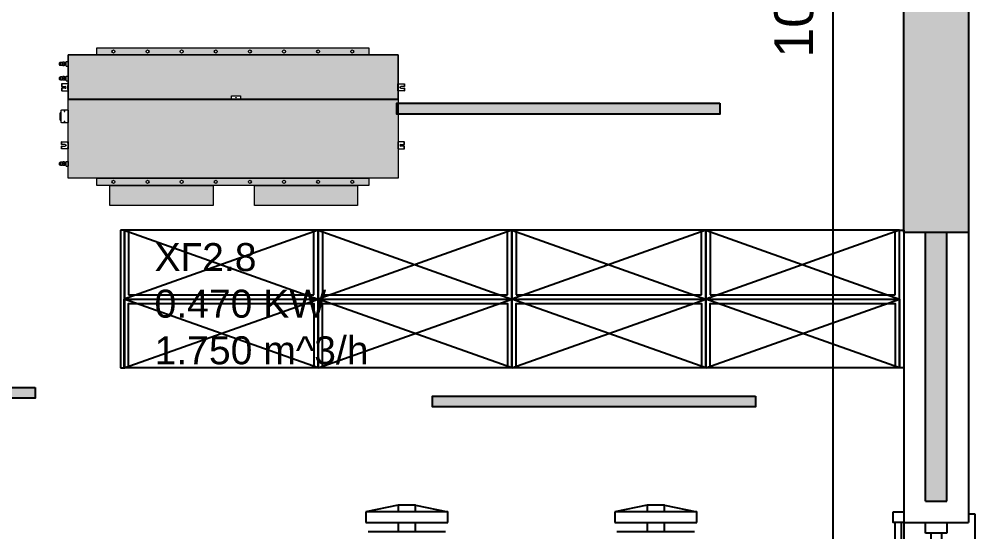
# Model space of a CAD drawing. Header units: metres. Extents: x -11 to 85, y -301 to 135.
# Drawn here: x 43.365 to 47.804, y 36.404 to 38.788 of the extents above; entities that cross this region are included whole.
import ezdxf

# ---------------------------------------------------------------- set-up
doc = ezdxf.new("R2010")
doc.units = ezdxf.units.M
doc.header["$LTSCALE"] = 0.036
doc.header["$PDMODE"] = 2
for name, color, linetype in [('arxitek corofos', 252, 'Continuous'), ('DIMBLK', 252, 'Continuous'), ('Epipla', 252, 'Continuous'), ('hatch color', 252, 'Continuous'), ('HLEK_FL001_SYMBOLS', 230, 'Continuous'), ('Parathira', 252, 'Continuous')]:
    doc.layers.add(name, color=color, linetype=linetype)
doc.layers.add('axel', color=170, linetype='Continuous', lineweight=0)
doc.layers.add('fan klima vrv kanalati', color=170, linetype='Continuous', lineweight=0)
doc.styles.add('COMU-N', font='arial.ttf')
doc.styles.get("Standard").update_dxf_attribs({"font": 'arial.ttf'})
doc.dimstyles.new('CADWDOT', dxfattribs={"dimscale": 0.1, "dimtxt": 1.8, "dimasz": 0.08, "dimexe": 2, "dimexo": 0, "dimgap": 0.09, "dimtad": 0, "dimrnd": 0.001, "dimzin": 0, "dimdsep": 46, "dimtxsty": 'Standard', "dimblk1": 'ARTDIM', "dimblk2": 'ARTDIM', "dimsah": 1, "dimcen": 0.09, "dimdle": 0.05, "dimse1": 1, "dimse2": 1, "dimadec": 0, "dimazin": 0, "dimtfac": 1, "dimtmove": 0, "dimatfit": 3, "dimldrblk": 'ARTDIM', "dimfxl": 2, "dimtvp": 0.9999, "dimtolj": 1, "dimtzin": 0, "dimarcsym": 0})

# ---------------------------------------------------------------- blocks, each defined once
blk = doc.blocks.new('tr.w')
at = {"layer": 'Epipla'}
for p, q in [((90.588, 26.8953), (90.438, 26.8653)), ((90.438, 26.8653), (90.438, 26.8153)), ((90.818, 26.8653), (90.438, 26.8653)), ((90.668, 26.8953), (90.588, 26.8953)), ((90.588, 26.8953), (90.588, 26.8653)), ((90.668, 26.8653), (90.668, 26.8953)), ((90.668, 26.8953), (90.818, 26.8653)), ((90.818, 26.8153), (90.818, 26.8653)), ((91.7437, 26.8953), (91.5937, 26.8653)), ((91.5937, 26.8653), (91.5937, 26.8153)), ((91.9737, 26.8653), (91.5937, 26.8653)), ((91.8237, 26.8953), (91.7437, 26.8953)), ((91.7437, 26.8953), (91.7437, 26.8653)), ((91.8237, 26.8653), (91.8237, 26.8953)), ((91.8237, 26.8953), (91.9737, 26.8653)), ((91.9737, 26.8153), (91.9737, 26.8653)), ((90.438, 26.8153), (90.818, 26.8153)), ((90.588, 26.8153), (90.588, 26.7712)), ((90.668, 26.7712), (90.668, 26.8153)), ((91.5937, 26.8153), (91.9737, 26.8153)), ((91.7437, 26.8153), (91.7437, 26.7712)), ((91.8237, 26.7712), (91.8237, 26.8153)), ((90.808, 26.7712), (90.448, 26.7712)), ((91.9637, 26.7712), (91.6037, 26.7712))]:
    blk.add_line(p, q, dxfattribs=at)
blk = doc.blocks.new('A$C52D13D70')
at = {"layer": 'Parathira'}
for p, q in [((-0.33, 0.04), (-0.33, -2.44)), ((-0.3, 0.04), (-0.33, 0.04)), ((-0.1, 0), (-0.2, 0)), ((-0.2, 0), (-0.2, -0.05)), ((-0.1, -0.05), (-0.1, 0)), ((0, 0), (0, -2.4)), ((-0.2, -0.05), (-0.1, -0.05)), ((-0.175, -0.05), (-0.175, -0.7833)), ((-0.125, -0.05), (-0.125, -0.7833)), ((-0.1, -0.7833), (-0.2, -0.7833)), ((-0.2, -0.7833), (-0.2, -0.8333)), ((-0.1, -0.8333), (-0.1, -0.7833)), ((-0.2, -0.8333), (-0.1, -0.8333)), ((-0.175, -0.8333), (-0.175, -1.5667)), ((-0.125, -0.8333), (-0.125, -1.5667)), ((-0.1, -1.5667), (-0.2, -1.5667)), ((-0.2, -1.5667), (-0.2, -1.6167)), ((-0.1, -1.6167), (-0.1, -1.5667)), ((-0.2, -1.6167), (-0.1, -1.6167)), ((-0.175, -1.6167), (-0.175, -2.35)), ((-0.125, -1.6167), (-0.125, -2.35)), ((-0.1, -2.35), (-0.2, -2.35)), ((-0.2, -2.35), (-0.2, -2.4)), ((-0.1, -2.4), (-0.1, -2.35)), ((-0.33, -2.44), (-0.3, -2.44)), ((-0.2, -2.4), (-0.1, -2.4))]:
    blk.add_line(p, q, dxfattribs=at)
blk = doc.blocks.new('ARTDIM')
at = {"layer": 'DIMBLK'}
for p, q in [((0, -24.9975), (0, 24.9975)), ((-24.9975, 0), (24.9975, 0))]:
    blk.add_line(p, q, dxfattribs=at)
blk.add_circle((0, 0), 8.25, dxfattribs=at)
blk = doc.blocks.new('*D446')
at = {"layer": 'arxitek corofos', "color": 0, "lineweight": -2}
blk.add_line((47.1437, 44.2394), (47.1437, 33.6054), dxfattribs=at)
at = {"layer": 'Defpoints', "color": 0, "transparency": 16777216}
for p in [(46.4004, 44.2474), (46.4004, 33.5974), (47.1437, 33.5974)]:
    blk.add_point(p, dxfattribs=at)
at = {"layer": 'arxitek corofos', "color": 0, "lineweight": -2, "xscale": 0.008, "yscale": 0.008, "zscale": 0.008}
for p, rotation in [((47.1437, 44.2474), 90), ((47.1437, 33.5974), 270)]:
    blk.add_blockref('ARTDIM', p, dxfattribs=dict(at, rotation=rotation))
at = {"layer": 'arxitek corofos', "color": 0, "insert": (46.9637, 38.9224), "char_height": 0.18, "attachment_point": 5, "rotation": 90}
blk.add_mtext('\\A1;10.65', dxfattribs=at)
blk = doc.blocks.new('bib')
at = {"layer": 'Epipla'}
for p, q in [((-0.64, 3.6169), (-0.64, 3.6369)), ((-0.64, 3.6369), (0, 3.6369)), ((-0.64, 2.7169), (-0.32, 3.6169)), ((-0.64, 3.6169), (-0.32, 2.7169)), ((0, 3.6169), (-0.64, 3.6169)), ((-0.32, 3.6169), (-0.64, 3.6169)), ((-0.64, 3.6169), (-0.64, 2.7169)), ((-0.34, 3.5969), (-0.64, 3.5969)), ((-0.34, 2.7369), (-0.34, 3.5969)), ((0, 3.6169), (-0.32, 2.7169)), ((0, 2.7169), (-0.32, 3.6169)), ((-0.32, 2.7169), (-0.32, 3.6169)), ((0, 3.6369), (0, 3.6169)), ((-0.64, 2.7369), (-0.34, 2.7369)), ((-0.64, 1.8169), (-0.32, 2.7169)), ((-0.64, 2.7169), (-0.32, 1.8169)), ((-0.32, 2.7169), (-0.64, 2.7169)), ((-0.64, 2.7169), (-0.64, 1.8169)), ((-0.64, 2.7169), (-0.32, 2.7169)), ((0, 2.7169), (-0.32, 1.8169)), ((0, 1.8169), (-0.32, 2.7169)), ((-0.32, 1.8169), (-0.32, 2.7169)), ((-0.34, 2.6969), (-0.64, 2.6969)), ((-0.34, 1.8369), (-0.34, 2.6969)), ((-0.64, 1.8369), (-0.34, 1.8369)), ((-0.64, 0.9169), (-0.32, 1.8169)), ((-0.64, 1.8169), (-0.32, 0.9169)), ((-0.32, 1.8169), (-0.64, 1.8169)), ((-0.64, 1.8169), (-0.64, 0.9169)), ((-0.64, 1.8169), (-0.32, 1.8169)), ((-0.34, 1.7969), (-0.64, 1.7969)), ((-0.34, 0.9369), (-0.34, 1.7969)), ((0, 1.8169), (-0.32, 0.9169)), ((0, 0.9169), (-0.32, 1.8169)), ((-0.32, 0.9169), (-0.32, 1.8169)), ((-0.64, 0.9369), (-0.34, 0.9369)), ((-0.64, 0.0169), (-0.32, 0.9169)), ((-0.64, 0.9169), (-0.32, 0.0169)), ((-0.32, 0.9169), (-0.64, 0.9169)), ((-0.64, 0.9169), (-0.64, 0.0169)), ((-0.64, 0.9169), (-0.32, 0.9169)), ((-0.34, 0.8969), (-0.64, 0.8969)), ((-0.34, 0.0369), (-0.34, 0.8969)), ((0, 0.9169), (-0.32, 0.0169)), ((0, 0.0169), (-0.32, 0.9169)), ((-0.32, 0.0169), (-0.32, 0.9169)), ((-0.64, 0.0369), (-0.34, 0.0369)), ((0, 0.02), (-0.64, 0.02)), ((-0.64, 0.02), (-0.64, 0)), ((-0.64, 0.0169), (-0.32, 0.0169)), ((-0.64, 0), (0, 0)), ((0, 0), (0, 0.02))]:
    blk.add_line(p, q, dxfattribs=at)
for points in [[(-0.32, 2.7169), (-0.32, 3.6169), (0, 3.6169), (0, 2.7169), (-0.32, 2.7169)], [(0, 2.7369), (-0.3, 2.7369), (-0.3, 3.5969), (0, 3.5969)], [(-0.32, 1.8169), (-0.32, 2.7169), (0, 2.7169), (0, 1.8169), (-0.32, 1.8169)], [(0, 1.8369), (-0.3, 1.8369), (-0.3, 2.6969), (0, 2.6969)], [(-0.32, 0.9169), (-0.32, 1.8169), (0, 1.8169), (0, 0.9169), (-0.32, 0.9169)], [(0, 0.9369), (-0.3, 0.9369), (-0.3, 1.7969), (0, 1.7969)], [(-0.32, 0.0169), (-0.32, 0.9169), (0, 0.9169), (0, 0.0169), (-0.32, 0.0169)], [(0, 0.0369), (-0.3, 0.0369), (-0.3, 0.8969), (0, 0.8969)]]:
    blk.add_lwpolyline(points, dxfattribs=at)
blk = doc.blocks.new('A$C074263FA')
at = {"layer": 'Epipla'}
for p, q in [((0.05, -0.01), (2.45, -0.01)), ((0.05, -0.04), (2.45, -0.04))]:
    blk.add_line(p, q, dxfattribs=at)
for points in [[(0, -0.05), (0, 0), (0.05, 0), (0.05, -0.05)], [(2.5, -0.05), (2.5, 0), (2.45, 0), (2.45, -0.05)]]:
    blk.add_lwpolyline(points, close=True, dxfattribs=at)
blk = doc.blocks.new('lampes fthorismou 150')
at = {"layer": 'hatch color'}
blk.add_hatch(color=181, dxfattribs=at).paths.add_polyline_path([(5.4867, 4.6415), (5.4867, 4.6915), (6.9867, 4.6915), (6.9867, 4.6415)])
at = {"layer": 'HLEK_FL001_SYMBOLS'}
blk.add_lwpolyline([(5.4867, 4.6415), (5.4867, 4.6915), (6.9867, 4.6915), (6.9867, 4.6415)], close=True, dxfattribs=at)
blk = doc.blocks.new('A$C5A126718')
at = {"layer": 'axel'}
for p, q in [((-0.0317, 0.0343), (-0.0317, 0.0321)), ((-0.0301, 0.0343), (-0.0317, 0.0343)), ((-0.0317, 0.0321), (-0.0317, 0.0236)), ((-0.0317, 0.0321), (-0.0301, 0.0321)), ((-0.0317, 0.0236), (-0.0301, 0.0236)), ((-0.0317, 0.0236), (-0.0317, 0.0214)), ((-0.0301, 0.0214), (-0.0317, 0.0214)), ((-0.0301, 0.0129), (-0.0317, 0.0129)), ((-0.0317, 0.0129), (-0.0317, 0.0107)), ((-0.0317, 0.0107), (-0.0301, 0.0107)), ((-0.0317, 0.0107), (-0.0317, 0.0021)), ((-0.0317, 0.0021), (-0.0301, 0.0021)), ((-0.0317, 0.0021), (-0.0317, 0)), ((-0.0301, 0), (-0.0317, 0)), ((-0.0012, 0.0343), (-0.0301, 0.0343)), ((-0.0301, 0.0343), (-0.0301, 0.0321)), ((-0.0301, 0.0321), (-0.0301, 0.0236)), ((-0.0301, 0.0236), (-0.0301, 0.0214)), ((-0.0301, 0.0214), (-0.0131, 0.0214)), ((-0.0301, 0.0129), (-0.0301, 0.0107)), ((-0.0131, 0.0129), (-0.0301, 0.0129)), ((-0.0301, 0.0107), (-0.0301, 0.0021)), ((-0.0301, 0.0021), (-0.0301, 0)), ((-0.0301, 0), (-0.0012, 0)), ((-0.0012, 0.0343), (0, 0.0343)), ((-0.0012, 0.0343), (-0.0012, 0.033)), ((-0.0012, 0.033), (-0.0012, 0.03)), ((-0.0012, 0.03), (-0.0012, 0.0271)), ((-0.0012, 0.0271), (0, 0.0271)), ((-0.0012, 0.027), (-0.0012, 0.0271)), ((-0.0012, 0.0073), (-0.0012, 0.027)), ((-0.0012, 0.0071), (-0.0012, 0.0073)), ((-0.0012, 0.0071), (0, 0.0071)), ((-0.0012, 0.0071), (-0.0012, 0.0043)), ((-0.0012, 0.0043), (-0.0012, 0.0013)), ((-0.0012, 0.0013), (-0.0012, 0)), ((-0.0012, 0), (0, 0)), ((0.0004, 0.0271), (0.0004, 0.0343)), ((0.0004, 0.0271), (0.0004, 0.0343)), ((0.0004, 0.0211), (0.0004, 0.0271)), ((0.0004, 0.0211), (0.0004, 0.0271)), ((0.0004, 0.0207), (0.0004, 0.0211)), ((0.0004, 0.0207), (0.0004, 0.0211)), ((0.0004, 0.0186), (0.0004, 0.0207)), ((0.0004, 0.0186), (0.0004, 0.0207)), ((0.0004, 0.0157), (0.0004, 0.0186)), ((0.0004, 0.0157), (0.0004, 0.0186)), ((0.0004, 0.0136), (0.0004, 0.0157)), ((0.0004, 0.0136), (0.0004, 0.0157)), ((0.0004, 0.0132), (0.0004, 0.0136)), ((0.0004, 0.0132), (0.0004, 0.0136)), ((0.0004, 0.0071), (0.0004, 0.0132)), ((0.0004, 0.0071), (0.0004, 0.0132)), ((0.0004, 0), (0.0004, 0.0071)), ((0.0004, 0), (0.0004, 0.0071))]:
    blk.add_line(p, q, dxfattribs=at)
blk.add_arc((-0.0131, 0.0171), 0.00429, 270, 90, dxfattribs=at)
blk = doc.blocks.new('A$C3A54651E')
at = {"layer": 'axel'}
for p, q in [((0.0091, 0.0228), (0, 0.0228)), ((0, 0.0228), (0, 0)), ((0.0091, 0), (0, 0)), ((0.0091, 0), (0.0091, 0.0228)), ((0.0091, 0.0171), (0.0162, 0.0171)), ((0.0091, 0.0057), (0.0162, 0.0057)), ((0.0162, 0.019), (0.0166, 0.0193)), ((0.0162, 0.0038), (0.0162, 0.019)), ((0.0162, 0.0038), (0.0166, 0.0035)), ((0.0166, 0.0035), (0.0166, 0.0193)), ((0.0166, 0.0193), (0.0184, 0.0193)), ((0.0166, 0.0035), (0.0184, 0.0035)), ((0.0184, 0.02), (0.0184, 0.0199)), ((0.0184, 0.02), (0.0184, 0.02)), ((0.0184, 0.0199), (0.0184, 0.0193)), ((0.0184, 0.0193), (0.0184, 0.0153)), ((0.0184, 0.0153), (0.0184, 0.0067)), ((0.0184, 0.0067), (0.0184, 0.0035)), ((0.0184, 0.0035), (0.0184, 0.0028)), ((0.0184, 0.0028), (0.0184, 0.0028)), ((0.0191, 0.0202), (0.0254, 0.0202)), ((0.0191, 0.0197), (0.0254, 0.0197)), ((0.0191, 0.0109), (0.0254, 0.0109)), ((0.0191, 0.0026), (0.0254, 0.0026)), ((0.0262, 0.0199), (0.0262, 0.02)), ((0.0262, 0.02), (0.0262, 0.02)), ((0.0262, 0.0182), (0.0262, 0.0199)), ((0.0262, 0.0153), (0.0262, 0.0182)), ((0.0262, 0.0182), (0.0284, 0.0182)), ((0.0262, 0.0067), (0.0262, 0.0153)), ((0.0262, 0.0046), (0.0262, 0.0067)), ((0.0262, 0.0028), (0.0262, 0.0046)), ((0.0262, 0.0046), (0.0284, 0.0046)), ((0.0262, 0.0028), (0.0262, 0.0028)), ((0.0284, 0.0193), (0.037, 0.0193)), ((0.0284, 0.0182), (0.0284, 0.0193)), ((0.0284, 0.0046), (0.0284, 0.0182)), ((0.0284, 0.0035), (0.0284, 0.0046)), ((0.0284, 0.0035), (0.037, 0.0035)), ((0.037, 0.0035), (0.037, 0.0193)), ((0.0373, 0.019), (0.037, 0.0193)), ((0.0373, 0.0037), (0.037, 0.0035)), ((0.0373, 0.0182), (0.0373, 0.019)), ((0.0373, 0.0046), (0.0373, 0.0182)), ((0.0373, 0.0182), (0.0403, 0.0182)), ((0.0373, 0.0037), (0.0373, 0.0046)), ((0.0373, 0.0046), (0.0403, 0.0046)), ((0.0403, 0.0046), (0.0403, 0.0182)), ((0.0423, 0.0162), (0.0403, 0.0182)), ((0.0423, 0.0066), (0.0403, 0.0046)), ((0.0423, 0.0066), (0.0423, 0.0162))]:
    blk.add_line(p, q, dxfattribs=at)
for points in [[(0.0191, 0.0202, 0.004311), (0.019, 0.0202, 0.005535), (0.0188, 0.0202, 0.007292), (0.0187, 0.0201, 0.009929), (0.0186, 0.0201), (0.0186, 0.0201, 0.019665), (0.0185, 0.02, 0.032685), (0.0184, 0.02, 0.060642), (0.0184, 0.02), (0.0184, 0.02)], [(0.0184, 0.0199, 0.159929), (0.0184, 0.0199, 0.090191), (0.0184, 0.0199, 0.0462), (0.0184, 0.0199, 0.02623), (0.0185, 0.0198), (0.0186, 0.0198, 0.013719), (0.0187, 0.0198, 0.009481), (0.0188, 0.0198, 0.006867), (0.0189, 0.0197, 0.005151), (0.0191, 0.0197)], [(0.0191, 0.0197, 0.015295), (0.0188, 0.0186, 0.017604), (0.0186, 0.0175), (0.0185, 0.0169, 0.02245), (0.0184, 0.0158), (0.0184, 0.0153)], [(0.0184, 0.0153, 0.023182), (0.0184, 0.0142, 0.022013), (0.0186, 0.0131), (0.0187, 0.0125, 0.017076), (0.0189, 0.0114), (0.0191, 0.0109)], [(0.0191, 0.0109, 0.016103), (0.0188, 0.0098, 0.018613), (0.0186, 0.0088), (0.0185, 0.0083, 0.023826), (0.0184, 0.0072), (0.0184, 0.0067)], [(0.0184, 0.0067, 0.024647), (0.0184, 0.0057, 0.023359), (0.0186, 0.0046), (0.0187, 0.0041, 0.018023), (0.0189, 0.0031), (0.0191, 0.0026)], [(0.0191, 0.0026, -0.004311), (0.019, 0.0026, -0.005535), (0.0188, 0.0026, -0.007292), (0.0187, 0.0027, -0.009929), (0.0186, 0.0027), (0.0186, 0.0027, -0.019665), (0.0185, 0.0027, -0.032685), (0.0184, 0.0028, -0.060642), (0.0184, 0.0028), (0.0184, 0.0028)], [(0.0262, 0.02, 0.102242), (0.0262, 0.02, 0.051435), (0.0261, 0.02, 0.028507), (0.0261, 0.0201, 0.01755), (0.026, 0.0201), (0.0259, 0.0201, 0.009159), (0.0258, 0.0201, 0.006785), (0.0257, 0.0202, 0.005184), (0.0255, 0.0202), (0.0254, 0.0202)], [(0.0254, 0.0197, 0.004812), (0.0256, 0.0197, 0.00636), (0.0258, 0.0198, 0.008685), (0.0259, 0.0198, 0.012384), (0.026, 0.0198), (0.0261, 0.0198, 0.023143), (0.0261, 0.0199, 0.039656), (0.0262, 0.0199, 0.07579), (0.0262, 0.0199, 0.144125), (0.0262, 0.0199)], [(0.0262, 0.0153, 0.023214), (0.0262, 0.0164, 0.02204), (0.026, 0.0175), (0.0259, 0.018, 0.017046), (0.0256, 0.0191), (0.0254, 0.0197)], [(0.0254, 0.0109, 0.01528), (0.0258, 0.012, 0.017585), (0.026, 0.013), (0.0261, 0.0136, 0.022468), (0.0262, 0.0147), (0.0262, 0.0153)], [(0.0262, 0.0067, 0.024685), (0.0262, 0.0078, 0.023392), (0.026, 0.0088), (0.0259, 0.0093, 0.017988), (0.0256, 0.0103), (0.0254, 0.0109)], [(0.0254, 0.0026, 0.016073), (0.0258, 0.0036, 0.018575), (0.026, 0.0046), (0.0261, 0.0052, 0.023861), (0.0262, 0.0062), (0.0262, 0.0067)], [(0.0262, 0.0028, -0.102242), (0.0262, 0.0028, -0.051435), (0.0261, 0.0028, -0.028507), (0.0261, 0.0027, -0.01755), (0.026, 0.0027), (0.0259, 0.0027, -0.009159), (0.0258, 0.0026, -0.006785), (0.0257, 0.0026, -0.005184), (0.0255, 0.0026), (0.0254, 0.0026)]]:
    blk.add_lwpolyline(points, format="xyb", dxfattribs=at)
blk = doc.blocks.new('A$C531E15D6')
at = {"layer": 'axel'}
for p, q in [((-0.0003, 0.0241), (-0.0003, -0.0359)), ((-0.0003, 0.0241), (0.0009, 0.0241)), ((-0.0003, 0.0134), (0, 0.0134)), ((-0.0003, 0.0113), (0, 0.0113)), ((-0.0003, 0.0066), (-0.0003, 0.0031)), ((-0.0003, 0.0066), (-0.0003, 0.0031)), ((0, 0.0059), (-0.0003, 0.0059)), ((-0.0003, 0.0031), (-0.0003, -0.0276)), ((0.0021, 0.0241), (0, 0.022)), ((0, 0.0059), (0, 0.022)), ((0, -0.0059), (0, 0.0059)), ((0, -0.0059), (0, 0.0059)), ((0.0012, 0.0241), (0.0009, 0.0241)), ((0.0012, 0.0241), (0.0009, 0.0241)), ((0.0012, 0.0241), (0.0021, 0.0241)), ((0.0021, 0.0241), (0.0321, 0.0241)), ((0.0021, 0.0241), (0.0321, 0.0241)), ((0.0321, 0.0241), (0.0343, 0.022)), ((0.0343, 0.022), (0.0343, 0.0134)), ((0.0343, 0.022), (0.0343, 0.0134)), ((0.0343, 0.0134), (0.0343, -0.0251)), ((0.0343, 0.0134), (0.0343, -0.0251)), ((0.038, 0.0127), (0.0343, 0.0128)), ((0.0347, 0.0056), (0.0343, 0.0056)), ((0.0347, 0.0056), (0.0347, -0.0059)), ((0.0357, 0.0099), (0.0357, 0.0045)), ((0.04, 0.0099), (0.0357, 0.0099)), ((0.0357, 0.0045), (0.0357, 0.0038)), ((0.0357, 0.0045), (0.0357, 0.0038)), ((0.0357, 0.0038), (0.0357, -0.0059)), ((0.0357, 0.0038), (0.0357, -0.0059)), ((0.038, 0.0127), (0.038, 0.0099)), ((0.04, 0.0099), (0.04, -0.0059)), ((0, -0.0176), (-0.0003, -0.0176)), ((-0.0003, -0.023), (0, -0.023)), ((-0.0003, -0.0251), (0, -0.0251)), ((-0.0003, -0.0276), (-0.0003, -0.0312)), ((-0.0003, -0.0276), (-0.0003, -0.0312)), ((-0.0003, -0.0359), (0.0021, -0.0359)), ((0, -0.0176), (0, -0.0059)), ((0, -0.0176), (0, -0.0059)), ((0, -0.0337), (0, -0.0176)), ((0.0021, -0.0359), (0, -0.0337)), ((0.0321, -0.0359), (0.0021, -0.0359)), ((0.0321, -0.0359), (0.0021, -0.0359)), ((0.0343, -0.0337), (0.0321, -0.0359)), ((0.0347, -0.0173), (0.0343, -0.0173)), ((0.038, -0.0244), (0.0343, -0.0245)), ((0.0343, -0.0251), (0.0343, -0.0337)), ((0.0343, -0.0251), (0.0343, -0.0337)), ((0.0347, -0.0059), (0.0347, -0.0173)), ((0.0357, -0.0059), (0.0357, -0.0155)), ((0.0357, -0.0059), (0.0357, -0.0155)), ((0.0357, -0.0155), (0.0357, -0.0162)), ((0.0357, -0.0155), (0.0357, -0.0162)), ((0.0357, -0.0162), (0.0357, -0.0216)), ((0.04, -0.0216), (0.0357, -0.0216)), ((0.038, -0.0244), (0.038, -0.0216)), ((0.04, -0.0059), (0.04, -0.0216))]:
    blk.add_line(p, q, dxfattribs=at)
for centre, radius in [((0.0171, 0.0199), 0.00214), ((0.0171, 0.0199), 0.00111), ((0.0171, -0.0316), 0.00214), ((0.0171, -0.0316), 0.00111)]:
    blk.add_circle(centre, radius, dxfattribs=at)
for centre, radius, start, end in [((0.0321, 0.022), 0.00214, 0, 90), ((0.0346, 0.0045), 0.00107, 0, 89.5416), ((0.0321, -0.0337), 0.00214, 270, 0), ((0.0346, -0.0162), 0.00107, 270.4584, 0)]:
    blk.add_arc(centre, radius, start, end, dxfattribs=at)
blk = doc.blocks.new('kanalati vrv')
at = {"layer": 'axel'}
h = blk.add_hatch(color=211, dxfattribs=at)
h.paths.add_polyline_path([(1068.2422, -83.982), (1068.2422, -84.0084), (1069.2982, -84.0084), (1069.2982, -83.982)])
h.paths.add_polyline_path([(1068.7042, -84.0011, -1), (1068.7042, -83.9893, -1)], flags=16)
h.paths.add_polyline_path([(1068.8362, -83.9893, -1), (1068.8362, -84.0011, -1)], flags=16)
h.paths.add_polyline_path([(1068.5722, -84.0011, -1), (1068.5722, -83.9893, -1)], flags=16)
h.paths.add_polyline_path([(1068.9682, -83.9893, -1), (1068.9682, -84.0011, -1)], flags=16)
h.paths.add_polyline_path([(1068.4402, -84.0011, -1), (1068.4402, -83.9893, -1)], flags=16)
h.paths.add_polyline_path([(1069.1002, -83.9893, -1), (1069.1002, -84.0011, -1)], flags=16)
h.paths.add_polyline_path([(1068.3082, -84.0011, -1), (1068.3082, -83.9893, -1)], flags=16)
h.paths.add_polyline_path([(1069.2322, -83.9893, -1), (1069.2322, -84.0011, -1)], flags=16)
for color, points in [(151, [(1068.1328, -84.0076), (1068.1328, -84.0345), (1068.1328, -84.0345), (1068.1328, -84.0527), (1068.1328, -84.0527), (1068.1328, -84.0905), (1068.1328, -84.0905), (1068.1328, -84.1087), (1068.1328, -84.1087), (1068.1328, -84.1208), (1068.1328, -84.1208), (1068.1328, -84.1265), (1068.1328, -84.1313), (1068.1328, -84.1316), (1068.1328, -84.1356), (1068.1328, -84.1425), (1068.1328, -84.1482), (1068.1328, -84.1482), (1068.1328, -84.1787), (1068.7649, -84.1787), (1068.7649, -84.167), (1068.8003, -84.167), (1068.8003, -84.1787), (1069.4098, -84.1787), (1069.4098, -84.1482), (1069.4092, -84.1482), (1069.4092, -84.1425), (1069.4092, -84.1376), (1069.4092, -84.1333), (1069.4092, -84.1313), (1069.4092, -84.1265), (1069.4092, -84.1208), (1069.4098, -84.1208), (1069.4098, -84.0076)]), (150, [(1069.4098, -84.4866), (1069.4098, -84.3724), (1069.4092, -84.3724), (1069.4092, -84.3667), (1069.4092, -84.3618), (1069.4092, -84.3615), (1069.4092, -84.3575), (1069.4092, -84.3507), (1069.4092, -84.345), (1069.4098, -84.345), (1069.4098, -84.1815), (1068.5259, -84.1815), (1068.1356, -84.1815), (1068.1356, -84.1815), (1068.1329, -84.1815), (1068.1329, -84.4866)]), (151, [(1068.6935, -84.5923), (1068.6935, -84.5146), (1068.2945, -84.5146), (1068.2945, -84.5923)]), (151, [(1068.854, -84.5146), (1068.854, -84.5923), (1069.2529, -84.5923), (1069.2529, -84.5146)])]:
    blk.add_hatch(color=color, dxfattribs=at).paths.add_polyline_path(points)
h = blk.add_hatch(color=211, dxfattribs=at)
h.paths.add_polyline_path([(1068.2422, -84.4871), (1068.2422, -84.5135), (1069.2982, -84.5135), (1069.2982, -84.4871)])
h.paths.add_polyline_path([(1068.7042, -84.5062, -1), (1068.7042, -84.4944, -1)], flags=16)
h.paths.add_polyline_path([(1068.8362, -84.4944, -1), (1068.8362, -84.5062, -1)], flags=16)
h.paths.add_polyline_path([(1068.5722, -84.5062, -1), (1068.5722, -84.4944, -1)], flags=16)
h.paths.add_polyline_path([(1068.9682, -84.4944, -1), (1068.9682, -84.5062, -1)], flags=16)
h.paths.add_polyline_path([(1068.4402, -84.5062, -1), (1068.4402, -84.4944, -1)], flags=16)
h.paths.add_polyline_path([(1069.1002, -84.4944, -1), (1069.1002, -84.5062, -1)], flags=16)
h.paths.add_polyline_path([(1068.3082, -84.5062, -1), (1068.3082, -84.4944, -1)], flags=16)
h.paths.add_polyline_path([(1069.2322, -84.4944, -1), (1069.2322, -84.5062, -1)], flags=16)
for p, q in [((1068.1328, -84.1787), (1068.5629, -84.1787)), ((1068.5613, -84.1787), (1069.4098, -84.1787)), ((1068.7649, -84.167), (1068.8003, -84.167)), ((1068.7649, -84.1787), (1068.7649, -84.167)), ((1068.8003, -84.1687), (1068.7649, -84.1687)), ((1068.7649, -84.1787), (1068.7649, -84.1799)), ((1068.8003, -84.167), (1068.8003, -84.1787)), ((1068.8003, -84.1787), (1068.8003, -84.1799)), ((1068.5259, -84.1799), (1068.1328, -84.1799)), ((1068.5259, -84.1802), (1068.1328, -84.1802)), ((1068.5259, -84.1815), (1068.1356, -84.1815)), ((1069.4098, -84.1799), (1068.524, -84.1799)), ((1069.4098, -84.1802), (1068.5259, -84.1802)), ((1069.4098, -84.1815), (1068.5259, -84.1815))]:
    blk.add_line(p, q, dxfattribs=at)
at = {"layer": 'axel', "linetype": 'Continuous'}
for points in [[(1069.2982, -83.982), (1068.2422, -83.982), (1068.2422, -84.0084), (1069.2982, -84.0084)], [(1069.2982, -84.4871), (1068.2422, -84.4871), (1068.2422, -84.5135), (1069.2982, -84.5135)]]:
    blk.add_lwpolyline(points, close=True, dxfattribs=at)
at = {"layer": 'axel'}
for points in [[(1069.4098, -84.0076), (1068.1328, -84.0076), (1068.1328, -84.1787), (1069.4098, -84.1787)], [(1069.4098, -84.4866), (1068.1328, -84.4866), (1068.1328, -84.0076), (1069.4098, -84.0076)], [(1069.4098, -84.4866), (1068.1329, -84.4866), (1068.1329, -84.1815), (1069.4098, -84.1815)]]:
    blk.add_lwpolyline(points, close=True, dxfattribs=at)
at = {"layer": 'axel', "linetype": 'Continuous'}
for centre in [(1068.3082, -83.9952), (1068.4402, -83.9952), (1068.5722, -83.9952), (1068.7042, -83.9952), (1068.8362, -83.9952), (1068.9682, -83.9952), (1069.1002, -83.9952), (1069.2322, -83.9952), (1068.3082, -84.5003), (1068.4402, -84.5003), (1068.5722, -84.5003), (1068.7042, -84.5003), (1068.8362, -84.5003), (1068.9682, -84.5003), (1069.1002, -84.5003), (1069.2322, -84.5003)]:
    blk.add_circle(centre, 0.00591, dxfattribs=at)
at = {"layer": 'axel'}
blk.add_circle((1068.7826, -84.1744), 0.000886, dxfattribs=at)
at = {"layer": 'fan klima vrv kanalati'}
for points in [[(1068.2945, -84.5146), (1068.6935, -84.5146), (1068.6935, -84.5923), (1068.2945, -84.5923)], [(1068.854, -84.5146), (1069.2529, -84.5146), (1069.2529, -84.5923), (1068.854, -84.5923)]]:
    blk.add_lwpolyline(points, close=True, dxfattribs=at)
for name, p, xscale, yscale, zscale in [('A$C3A54651E', (1068.1328, -84.0527), -0.8000000000029104, 0.7999999999992724, 0.799999999999983), ('A$C3A54651E', (1068.1328, -84.1087), -0.8000000000029104, 0.7999999999992724, 0.799999999999983), ('A$C5A126718', (1068.1325, -84.1482), 0.8000000000029104, 0.8000000000029104, 0.8000000000029104), ('A$C5A126718', (1069.4095, -84.1482), -0.8000000000029104, 0.7999999999992724, 0.799999999999983), ('A$C531E15D6', (1068.1326, -84.2419), -0.8000000000029104, 0.7999999999992724, 0.799999999999983), ('A$C3A54651E', (1068.1328, -84.4393), -0.8000000000029104, 0.7999999999992724, 0.799999999999983)]:
    blk.add_blockref(name, p, dxfattribs=dict(xscale=xscale, yscale=yscale, zscale=zscale))
at = {"rotation": 180}
for p, xscale, yscale, zscale in [((1068.1325, -84.345), -0.8000000000029104, 0.7999999999992724, 0.799999999999983), ((1069.4095, -84.345), 0.8000000000029104, 0.8000000000029104, 0.8000000000029104)]:
    blk.add_blockref('A$C5A126718', p, dxfattribs=dict(at, xscale=xscale, yscale=yscale, zscale=zscale))

msp = doc.modelspace()

# ---------------------------------------------------------------- hatches: boundary and pattern name
at = {"layer": 'arxitek corofos'}
for points in [[(47.7737, 39.8974), (47.4737, 39.8974), (47.4737, 37.7974), (47.7737, 37.7974)], [(47.6737, 37.7974), (47.5737, 37.7974), (47.5737, 36.5474), (47.6737, 36.5474)]]:
    msp.add_hatch(color=256, dxfattribs=at).paths.add_polyline_path(points)

# ---------------------------------------------------------------- linework, layer by layer
for p, q in [((47.4737, 37.7974), (47.4737, 39.8974)), ((47.7737, 39.8974), (47.7737, 37.7974)), ((47.4737, 37.7974), (47.7737, 37.7974)), ((47.4737, 37.7974), (47.4737, 36.4474)), ((47.5737, 36.5474), (47.5737, 37.7974)), ((47.6737, 36.5474), (47.6737, 37.7974)), ((47.7737, 37.7974), (47.7737, 36.4474)), ((47.5737, 36.5474), (47.6737, 36.5474)), ((47.4737, 36.4474), (47.7737, 36.4474))]:
    msp.add_line(p, q, dxfattribs=at)

# ---------------------------------------------------------------- block references
at = {"layer": 'arxitek corofos', "rotation": 270}
msp.add_blockref('bib', (43.8368, 37.1661), dxfattribs=at)
at = {"layer": 'arxitek corofos'}
msp.add_blockref('tr.w', (-45.4619, 9.6327), dxfattribs=at)
at = {"layer": 'arxitek corofos', "xscale": -1, "rotation": 270}
msp.add_blockref('A$C074263FA', (47.4737, 33.9974), dxfattribs=at)
at = {"layer": 'arxitek corofos', "xscale": -1}
msp.add_blockref('A$C52D13D70', (47.4737, 36.4474), dxfattribs=at)
at = {"layer": 'axel', "color": 151, "xscale": 1.200000000000045, "yscale": 1.200000000000045, "zscale": 1.200000000000045}
msp.add_blockref('kanalati vrv', (-1238.1664, 139.4318), dxfattribs=at)
at = {"layer": 'HLEK_FL001_SYMBOLS', "rotation": 180}
for p in [(52.106, 43.0382), (48.9264, 41.7176), (52.2712, 41.6764)]:
    msp.add_blockref('lampes fthorismou 150', p, dxfattribs=at)

# ---------------------------------------------------------------- texts
at = {"layer": 'HLEK_FL001_SYMBOLS', "insert": (43.9943, 37.7467), "char_height": 0.13, "attachment_point": 1, "style": 'COMU-N'}
msp.add_mtext_dynamic_manual_height_columns('XΓ2.8\\P0.470 KW\\P1.750 m^ 3/h', width=1.037774, gutter_width=0.65, heights=[0.7203], dxfattribs=at)

# ---------------------------------------------------------------- dimensions: what is measured, and where the dimension line sits
at = {"layer": 'arxitek corofos'}
dim = msp.add_aligned_dim(p1=(46.4004, 44.2474), p2=(46.4004, 33.5974), distance=0.7433, dimstyle='CADWDOT', dxfattribs=at)
dim.commit()
dim.dimension.update_dxf_attribs({"geometry": '*D446', "text_midpoint": (46.9637, 38.9224)})

doc.saveas('drawing.dxf')
